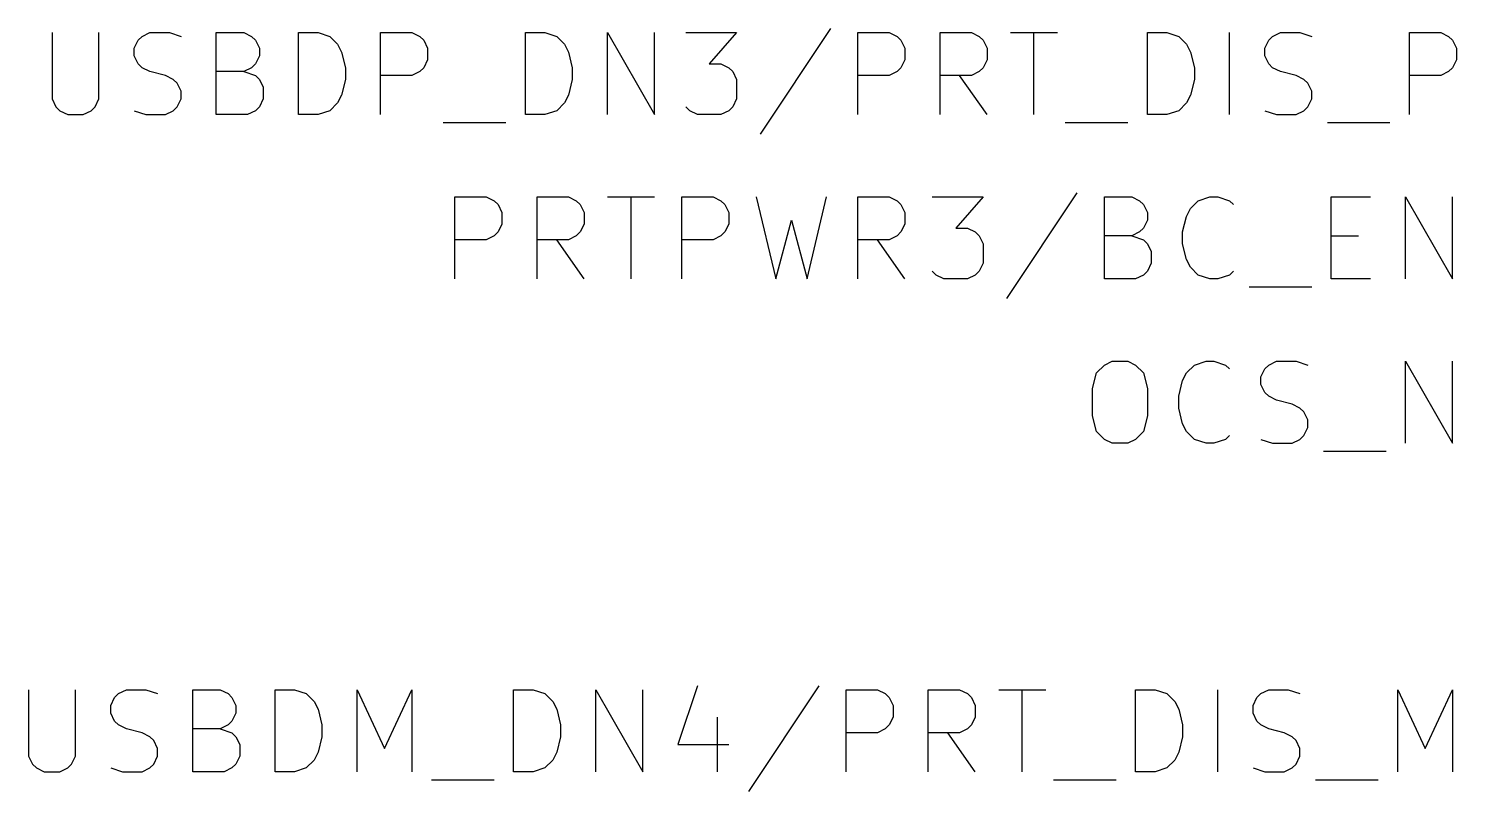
# Model space of a CAD drawing. Header units: millimetres. Extents: x 10 to 287, y -200 to -10.
# Drawn here: x 186.28 to 208.35, y -124.08 to -112.29 of the extents above; entities that cross this region are included whole.
import ezdxf

# ---------------------------------------------------------------- set-up
doc = ezdxf.new("R2010")
doc.units = ezdxf.units.MM
doc.layers.add('GREENSIXTYFIVE', color=129, linetype='CONTINUOUS')

msp = doc.modelspace()

# ---------------------------------------------------------------- linework, layer by layer
at = {"layer": 'GREENSIXTYFIVE', "linetype": 'CONTINUOUS'}
for p, q in [((186.6416, -112.3475), (186.6416, -113.3756)), ((186.6416, -112.3475), (186.6416, -113.3756)), ((187.3673, -113.3756), (187.3673, -112.3475)), ((187.3673, -113.3756), (187.3673, -112.3475)), ((188.0326, -112.408), (188.1536, -112.3475)), ((188.0326, -112.408), (188.1536, -112.3475)), ((188.1536, -112.3475), (188.4559, -112.3475)), ((188.1536, -112.3475), (188.4559, -112.3475)), ((188.4559, -112.3475), (188.6374, -112.408)), ((188.4559, -112.3475), (188.6374, -112.408)), ((189.1816, -113.6175), (189.1816, -112.3475)), ((189.1816, -112.3475), (189.605, -112.3475)), ((189.1816, -113.6175), (189.1816, -112.3475)), ((189.1816, -112.3475), (189.605, -112.3475)), ((189.605, -112.3475), (189.7259, -112.408)), ((189.605, -112.3475), (189.7259, -112.408)), ((190.4516, -113.6175), (190.4516, -112.3475)), ((190.4516, -112.3475), (190.754, -112.3475)), ((190.4516, -113.6175), (190.4516, -112.3475)), ((190.4516, -112.3475), (190.754, -112.3475)), ((190.754, -112.3475), (190.9354, -112.408)), ((190.754, -112.3475), (190.9354, -112.408)), ((191.7216, -113.6175), (191.7216, -112.3475)), ((191.7216, -112.3475), (192.2054, -112.3475)), ((191.7216, -113.6175), (191.7216, -112.3475)), ((191.7216, -112.3475), (192.2054, -112.3475)), ((192.2054, -112.3475), (192.3264, -112.408)), ((192.2054, -112.3475), (192.3264, -112.408)), ((193.9592, -113.6175), (193.9592, -112.3475)), ((193.9592, -112.3475), (194.2616, -112.3475)), ((193.9592, -113.6175), (193.9592, -112.3475)), ((193.9592, -112.3475), (194.2616, -112.3475)), ((194.2616, -112.3475), (194.443, -112.408)), ((194.2616, -112.3475), (194.443, -112.408)), ((195.2292, -113.6175), (195.2292, -112.3475)), ((195.2292, -112.3475), (195.9549, -113.6175)), ((195.2292, -113.6175), (195.2292, -112.3475)), ((195.2292, -112.3475), (195.9549, -113.6175)), ((195.9549, -113.6175), (195.9549, -112.3475)), ((195.9549, -113.6175), (195.9549, -112.3475)), ((196.4388, -112.3475), (197.225, -112.3475)), ((196.4388, -112.3475), (197.225, -112.3475)), ((197.225, -112.3475), (196.8016, -112.8313)), ((197.225, -112.3475), (196.8016, -112.8313)), ((198.6764, -112.2871), (197.5878, -113.9199)), ((198.6764, -112.2871), (197.5878, -113.9199)), ((199.0997, -113.6175), (199.0997, -112.3475)), ((199.0997, -112.3475), (199.5835, -112.3475)), ((199.0997, -113.6175), (199.0997, -112.3475)), ((199.0997, -112.3475), (199.5835, -112.3475)), ((199.5835, -112.3475), (199.7045, -112.408)), ((199.5835, -112.3475), (199.7045, -112.408)), ((200.3697, -113.6175), (200.3697, -112.3475)), ((200.3697, -112.3475), (200.8535, -112.3475)), ((200.3697, -113.6175), (200.3697, -112.3475)), ((200.3697, -112.3475), (200.8535, -112.3475)), ((200.8535, -112.3475), (200.9745, -112.408)), ((200.8535, -112.3475), (200.9745, -112.408)), ((201.4583, -112.3475), (202.184, -112.3475)), ((201.4583, -112.3475), (202.184, -112.3475)), ((201.8212, -113.6175), (201.8212, -112.3475)), ((201.8212, -113.6175), (201.8212, -112.3475)), ((203.5749, -113.6175), (203.5749, -112.3475)), ((203.5749, -112.3475), (203.8773, -112.3475)), ((203.5749, -113.6175), (203.5749, -112.3475)), ((203.5749, -112.3475), (203.8773, -112.3475)), ((203.8773, -112.3475), (204.0587, -112.408)), ((203.8773, -112.3475), (204.0587, -112.408)), ((204.8449, -113.6175), (204.8449, -112.3475)), ((204.8449, -113.6175), (204.8449, -112.3475)), ((205.5102, -112.408), (205.6312, -112.3475)), ((205.5102, -112.408), (205.6312, -112.3475)), ((205.6312, -112.3475), (205.9335, -112.3475)), ((205.6312, -112.3475), (205.9335, -112.3475)), ((205.9335, -112.3475), (206.115, -112.408)), ((205.9335, -112.3475), (206.115, -112.408)), ((207.6268, -113.6175), (207.6268, -112.3475)), ((207.6268, -112.3475), (208.1106, -112.3475)), ((207.6268, -113.6175), (207.6268, -112.3475)), ((207.6268, -112.3475), (208.1106, -112.3475)), ((208.1106, -112.3475), (208.2316, -112.408)), ((208.1106, -112.3475), (208.2316, -112.408)), ((187.9117, -112.5894), (187.9721, -112.4685)), ((187.9117, -112.5894), (187.9721, -112.4685)), ((187.9721, -112.4685), (188.0326, -112.408)), ((187.9721, -112.4685), (188.0326, -112.408)), ((189.7259, -112.408), (189.7864, -112.4685)), ((189.7259, -112.408), (189.7864, -112.4685)), ((189.7864, -112.4685), (189.8469, -112.5894)), ((189.7864, -112.4685), (189.8469, -112.5894)), ((190.9354, -112.408), (191.0564, -112.529)), ((190.9354, -112.408), (191.0564, -112.529)), ((191.0564, -112.529), (191.1169, -112.6499)), ((191.0564, -112.529), (191.1169, -112.6499)), ((192.3264, -112.408), (192.3869, -112.4685)), ((192.3264, -112.408), (192.3869, -112.4685)), ((192.3869, -112.4685), (192.4473, -112.5894)), ((192.3869, -112.4685), (192.4473, -112.5894)), ((194.443, -112.408), (194.564, -112.529)), ((194.443, -112.408), (194.564, -112.529)), ((194.564, -112.529), (194.6245, -112.6499)), ((194.564, -112.529), (194.6245, -112.6499)), ((199.7045, -112.408), (199.765, -112.4685)), ((199.7045, -112.408), (199.765, -112.4685)), ((199.765, -112.4685), (199.8254, -112.5894)), ((199.765, -112.4685), (199.8254, -112.5894)), ((200.9745, -112.408), (201.035, -112.4685)), ((200.9745, -112.408), (201.035, -112.4685)), ((201.035, -112.4685), (201.0954, -112.5894)), ((201.035, -112.4685), (201.0954, -112.5894)), ((204.0587, -112.408), (204.1797, -112.529)), ((204.0587, -112.408), (204.1797, -112.529)), ((204.1797, -112.529), (204.2402, -112.6499)), ((204.1797, -112.529), (204.2402, -112.6499)), ((205.3893, -112.5894), (205.4497, -112.4685)), ((205.3893, -112.5894), (205.4497, -112.4685)), ((205.4497, -112.4685), (205.5102, -112.408)), ((205.4497, -112.4685), (205.5102, -112.408)), ((208.2316, -112.408), (208.2921, -112.4685)), ((208.2316, -112.408), (208.2921, -112.4685)), ((208.2921, -112.4685), (208.3525, -112.5894)), ((208.2921, -112.4685), (208.3525, -112.5894)), ((187.9117, -112.7104), (187.9117, -112.5894)), ((187.9117, -112.7104), (187.9117, -112.5894)), ((187.9721, -112.8313), (187.9117, -112.7104)), ((187.9721, -112.8313), (187.9117, -112.7104)), ((189.8469, -112.7104), (189.7864, -112.8313)), ((189.8469, -112.7104), (189.7864, -112.8313)), ((189.8469, -112.5894), (189.8469, -112.7104)), ((189.8469, -112.5894), (189.8469, -112.7104)), ((191.1169, -112.6499), (191.1773, -112.8918)), ((191.1169, -112.6499), (191.1773, -112.8918)), ((192.4473, -112.7709), (192.3869, -112.8918)), ((192.4473, -112.7709), (192.3869, -112.8918)), ((192.4473, -112.5894), (192.4473, -112.7709)), ((192.4473, -112.5894), (192.4473, -112.7709)), ((194.6245, -112.6499), (194.6849, -112.8918)), ((194.6245, -112.6499), (194.6849, -112.8918)), ((199.8254, -112.7709), (199.765, -112.8918)), ((199.8254, -112.7709), (199.765, -112.8918)), ((199.8254, -112.5894), (199.8254, -112.7709)), ((199.8254, -112.5894), (199.8254, -112.7709)), ((201.0954, -112.7709), (201.035, -112.8918)), ((201.0954, -112.7709), (201.035, -112.8918)), ((201.0954, -112.5894), (201.0954, -112.7709)), ((201.0954, -112.5894), (201.0954, -112.7709)), ((204.2402, -112.6499), (204.3006, -112.8918)), ((204.2402, -112.6499), (204.3006, -112.8918)), ((205.3893, -112.7104), (205.3893, -112.5894)), ((205.3893, -112.7104), (205.3893, -112.5894)), ((205.4497, -112.8313), (205.3893, -112.7104)), ((205.4497, -112.8313), (205.3893, -112.7104)), ((208.3525, -112.7709), (208.2921, -112.8918)), ((208.3525, -112.7709), (208.2921, -112.8918)), ((208.3525, -112.5894), (208.3525, -112.7709)), ((208.3525, -112.5894), (208.3525, -112.7709)), ((188.0326, -112.8918), (187.9721, -112.8313)), ((188.0326, -112.8918), (187.9721, -112.8313)), ((188.1536, -112.9523), (188.0326, -112.8918)), ((188.1536, -112.9523), (188.0326, -112.8918)), ((188.3955, -113.0128), (188.1536, -112.9523)), ((188.3955, -113.0128), (188.1536, -112.9523)), ((188.5164, -113.0732), (188.3955, -113.0128)), ((188.5164, -113.0732), (188.3955, -113.0128)), ((189.605, -112.9523), (189.1816, -112.9523)), ((189.605, -112.9523), (189.1816, -112.9523)), ((189.7259, -112.8918), (189.605, -112.9523)), ((189.7259, -112.8918), (189.605, -112.9523)), ((189.605, -112.9523), (189.7864, -113.0128)), ((189.605, -112.9523), (189.7864, -113.0128)), ((189.7864, -112.8313), (189.7259, -112.8918)), ((189.7864, -112.8313), (189.7259, -112.8918)), ((189.7864, -113.0128), (189.8469, -113.0732)), ((189.7864, -113.0128), (189.8469, -113.0732)), ((191.1773, -112.8918), (191.1773, -113.0732)), ((191.1773, -112.8918), (191.1773, -113.0732)), ((192.2054, -113.0128), (191.7216, -113.0128)), ((192.2054, -113.0128), (191.7216, -113.0128)), ((192.3264, -112.9523), (192.2054, -113.0128)), ((192.3264, -112.9523), (192.2054, -113.0128)), ((192.3869, -112.8918), (192.3264, -112.9523)), ((192.3869, -112.8918), (192.3264, -112.9523)), ((194.6849, -112.8918), (194.6849, -113.0732)), ((194.6849, -112.8918), (194.6849, -113.0732)), ((196.8016, -112.8313), (196.9831, -112.8313)), ((196.8016, -112.8313), (196.9831, -112.8313)), ((196.9831, -112.8313), (197.104, -112.8918)), ((196.9831, -112.8313), (197.104, -112.8918)), ((197.104, -112.8918), (197.1645, -112.9523)), ((197.104, -112.8918), (197.1645, -112.9523)), ((197.1645, -112.9523), (197.225, -113.0732)), ((197.1645, -112.9523), (197.225, -113.0732)), ((199.5835, -113.0128), (199.0997, -113.0128)), ((199.5835, -113.0128), (199.0997, -113.0128)), ((199.7045, -112.9523), (199.5835, -113.0128)), ((199.7045, -112.9523), (199.5835, -113.0128)), ((199.765, -112.8918), (199.7045, -112.9523)), ((199.765, -112.8918), (199.7045, -112.9523)), ((200.8535, -113.0128), (200.3697, -113.0128)), ((200.8535, -113.0128), (200.3697, -113.0128)), ((201.0954, -113.6175), (200.6721, -113.0128)), ((201.0954, -113.6175), (200.6721, -113.0128)), ((200.9745, -112.9523), (200.8535, -113.0128)), ((200.9745, -112.9523), (200.8535, -113.0128)), ((201.035, -112.8918), (200.9745, -112.9523)), ((201.035, -112.8918), (200.9745, -112.9523)), ((204.3006, -112.8918), (204.3006, -113.0732)), ((204.3006, -112.8918), (204.3006, -113.0732)), ((205.5102, -112.8918), (205.4497, -112.8313)), ((205.5102, -112.8918), (205.4497, -112.8313)), ((205.6312, -112.9523), (205.5102, -112.8918)), ((205.6312, -112.9523), (205.5102, -112.8918)), ((205.8731, -113.0128), (205.6312, -112.9523)), ((205.8731, -113.0128), (205.6312, -112.9523)), ((205.994, -113.0732), (205.8731, -113.0128)), ((205.994, -113.0732), (205.8731, -113.0128)), ((208.1106, -113.0128), (207.6268, -113.0128)), ((208.1106, -113.0128), (207.6268, -113.0128)), ((208.2316, -112.9523), (208.1106, -113.0128)), ((208.2316, -112.9523), (208.1106, -113.0128)), ((208.2921, -112.8918), (208.2316, -112.9523)), ((208.2921, -112.8918), (208.2316, -112.9523)), ((188.5769, -113.1337), (188.5164, -113.0732)), ((188.5769, -113.1337), (188.5164, -113.0732)), ((188.6374, -113.2547), (188.5769, -113.1337)), ((188.6374, -113.2547), (188.5769, -113.1337)), ((189.8469, -113.0732), (189.9073, -113.1942)), ((189.8469, -113.0732), (189.9073, -113.1942)), ((189.9073, -113.1942), (189.9073, -113.3756)), ((189.9073, -113.1942), (189.9073, -113.3756)), ((191.1773, -113.0732), (191.1169, -113.3151)), ((191.1773, -113.0732), (191.1169, -113.3151)), ((194.6849, -113.0732), (194.6245, -113.3151)), ((194.6849, -113.0732), (194.6245, -113.3151)), ((197.225, -113.0732), (197.225, -113.3756)), ((197.225, -113.0732), (197.225, -113.3756)), ((204.3006, -113.0732), (204.2402, -113.3151)), ((204.3006, -113.0732), (204.2402, -113.3151)), ((206.0545, -113.1337), (205.994, -113.0732)), ((206.0545, -113.1337), (205.994, -113.0732)), ((206.115, -113.2547), (206.0545, -113.1337)), ((206.115, -113.2547), (206.0545, -113.1337)), ((186.6416, -113.3756), (186.7021, -113.4966)), ((186.6416, -113.3756), (186.7021, -113.4966)), ((187.3069, -113.4966), (187.3673, -113.3756)), ((187.3069, -113.4966), (187.3673, -113.3756)), ((188.5769, -113.4966), (188.6374, -113.3756)), ((188.5769, -113.4966), (188.6374, -113.3756)), ((188.6374, -113.3756), (188.6374, -113.2547)), ((188.6374, -113.3756), (188.6374, -113.2547)), ((189.9073, -113.3756), (189.8469, -113.4966)), ((189.9073, -113.3756), (189.8469, -113.4966)), ((191.0564, -113.4361), (190.9354, -113.5571)), ((191.0564, -113.4361), (190.9354, -113.5571)), ((191.1169, -113.3151), (191.0564, -113.4361)), ((191.1169, -113.3151), (191.0564, -113.4361)), ((194.564, -113.4361), (194.443, -113.5571)), ((194.564, -113.4361), (194.443, -113.5571)), ((194.6245, -113.3151), (194.564, -113.4361)), ((194.6245, -113.3151), (194.564, -113.4361)), ((197.225, -113.3756), (197.1645, -113.4966)), ((197.225, -113.3756), (197.1645, -113.4966)), ((204.1797, -113.4361), (204.0587, -113.5571)), ((204.1797, -113.4361), (204.0587, -113.5571)), ((204.2402, -113.3151), (204.1797, -113.4361)), ((204.2402, -113.3151), (204.1797, -113.4361)), ((206.0545, -113.4966), (206.115, -113.3756)), ((206.0545, -113.4966), (206.115, -113.3756)), ((206.115, -113.3756), (206.115, -113.2547)), ((206.115, -113.3756), (206.115, -113.2547)), ((186.7021, -113.4966), (186.7626, -113.5571)), ((186.7021, -113.4966), (186.7626, -113.5571)), ((186.7626, -113.5571), (186.8835, -113.6175)), ((186.7626, -113.5571), (186.8835, -113.6175)), ((186.8835, -113.6175), (187.1254, -113.6175)), ((186.8835, -113.6175), (187.1254, -113.6175)), ((187.1254, -113.6175), (187.2464, -113.5571)), ((187.1254, -113.6175), (187.2464, -113.5571)), ((187.2464, -113.5571), (187.3069, -113.4966)), ((187.2464, -113.5571), (187.3069, -113.4966)), ((187.9117, -113.5571), (188.0931, -113.6175)), ((187.9117, -113.5571), (188.0931, -113.6175)), ((188.0931, -113.6175), (188.3955, -113.6175)), ((188.0931, -113.6175), (188.3955, -113.6175)), ((188.3955, -113.6175), (188.5164, -113.5571)), ((188.3955, -113.6175), (188.5164, -113.5571)), ((188.5164, -113.5571), (188.5769, -113.4966)), ((188.5164, -113.5571), (188.5769, -113.4966)), ((189.6654, -113.6175), (189.1816, -113.6175)), ((189.6654, -113.6175), (189.1816, -113.6175)), ((189.7864, -113.5571), (189.6654, -113.6175)), ((189.7864, -113.5571), (189.6654, -113.6175)), ((189.8469, -113.4966), (189.7864, -113.5571)), ((189.8469, -113.4966), (189.7864, -113.5571)), ((190.754, -113.6175), (190.4516, -113.6175)), ((190.754, -113.6175), (190.4516, -113.6175)), ((190.9354, -113.5571), (190.754, -113.6175)), ((190.9354, -113.5571), (190.754, -113.6175)), ((194.2616, -113.6175), (193.9592, -113.6175)), ((194.2616, -113.6175), (193.9592, -113.6175)), ((194.443, -113.5571), (194.2616, -113.6175)), ((194.443, -113.5571), (194.2616, -113.6175)), ((196.4993, -113.5571), (196.4388, -113.4966)), ((196.4993, -113.5571), (196.4388, -113.4966)), ((196.6202, -113.6175), (196.4993, -113.5571)), ((196.6202, -113.6175), (196.4993, -113.5571)), ((196.9831, -113.6175), (196.6202, -113.6175)), ((196.9831, -113.6175), (196.6202, -113.6175)), ((197.104, -113.5571), (196.9831, -113.6175)), ((197.104, -113.5571), (196.9831, -113.6175)), ((197.1645, -113.4966), (197.104, -113.5571)), ((197.1645, -113.4966), (197.104, -113.5571)), ((203.8773, -113.6175), (203.5749, -113.6175)), ((203.8773, -113.6175), (203.5749, -113.6175)), ((204.0587, -113.5571), (203.8773, -113.6175)), ((204.0587, -113.5571), (203.8773, -113.6175)), ((205.3893, -113.5571), (205.5707, -113.6175)), ((205.3893, -113.5571), (205.5707, -113.6175)), ((205.5707, -113.6175), (205.8731, -113.6175)), ((205.5707, -113.6175), (205.8731, -113.6175)), ((205.8731, -113.6175), (205.994, -113.5571)), ((205.8731, -113.6175), (205.994, -113.5571)), ((205.994, -113.5571), (206.0545, -113.4966)), ((205.994, -113.5571), (206.0545, -113.4966)), ((192.6893, -113.7385), (193.6569, -113.7385)), ((192.6893, -113.7385), (193.6569, -113.7385)), ((202.305, -113.7385), (203.2726, -113.7385)), ((202.305, -113.7385), (203.2726, -113.7385)), ((206.3569, -113.7385), (207.3245, -113.7385)), ((206.3569, -113.7385), (207.3245, -113.7385)), ((192.8707, -116.1575), (192.8707, -114.8875)), ((192.8707, -114.8875), (193.3545, -114.8875)), ((192.8707, -116.1575), (192.8707, -114.8875)), ((192.8707, -114.8875), (193.3545, -114.8875)), ((193.3545, -114.8875), (193.4755, -114.948)), ((193.3545, -114.8875), (193.4755, -114.948)), ((193.4755, -114.948), (193.536, -115.0085)), ((193.4755, -114.948), (193.536, -115.0085)), ((194.1407, -116.1575), (194.1407, -114.8875)), ((194.1407, -114.8875), (194.6245, -114.8875)), ((194.1407, -116.1575), (194.1407, -114.8875)), ((194.1407, -114.8875), (194.6245, -114.8875)), ((194.6245, -114.8875), (194.7455, -114.948)), ((194.6245, -114.8875), (194.7455, -114.948)), ((194.7455, -114.948), (194.806, -115.0085)), ((194.7455, -114.948), (194.806, -115.0085)), ((195.2293, -114.8875), (195.955, -114.8875)), ((195.2293, -114.8875), (195.955, -114.8875)), ((195.5922, -116.1575), (195.5922, -114.8875)), ((195.5922, -116.1575), (195.5922, -114.8875)), ((196.3783, -116.1575), (196.3783, -114.8875)), ((196.3783, -114.8875), (196.8621, -114.8875)), ((196.3783, -116.1575), (196.3783, -114.8875)), ((196.3783, -114.8875), (196.8621, -114.8875)), ((196.8621, -114.8875), (196.9831, -114.948)), ((196.8621, -114.8875), (196.9831, -114.948)), ((196.9831, -114.948), (197.0436, -115.0085)), ((196.9831, -114.948), (197.0436, -115.0085)), ((197.5274, -114.8875), (197.8298, -116.1575)), ((197.5274, -114.8875), (197.8298, -116.1575)), ((198.3136, -116.1575), (198.616, -114.8875)), ((198.3136, -116.1575), (198.616, -114.8875)), ((199.0997, -116.1575), (199.0997, -114.8875)), ((199.0997, -114.8875), (199.5835, -114.8875)), ((199.0997, -116.1575), (199.0997, -114.8875)), ((199.0997, -114.8875), (199.5835, -114.8875)), ((199.5835, -114.8875), (199.7045, -114.948)), ((199.5835, -114.8875), (199.7045, -114.948)), ((199.7045, -114.948), (199.765, -115.0085)), ((199.7045, -114.948), (199.765, -115.0085)), ((200.2488, -114.8875), (201.035, -114.8875)), ((200.2488, -114.8875), (201.035, -114.8875)), ((201.035, -114.8875), (200.6116, -115.3713)), ((201.035, -114.8875), (200.6116, -115.3713)), ((202.4864, -114.8271), (201.3978, -116.4599)), ((202.4864, -114.8271), (201.3978, -116.4599)), ((202.9097, -116.1575), (202.9097, -114.8875)), ((202.9097, -114.8875), (203.3331, -114.8875)), ((202.9097, -116.1575), (202.9097, -114.8875)), ((202.9097, -114.8875), (203.3331, -114.8875)), ((203.3331, -114.8875), (203.454, -114.948)), ((203.3331, -114.8875), (203.454, -114.948)), ((203.454, -114.948), (203.5145, -115.0085)), ((203.454, -114.948), (203.5145, -115.0085)), ((204.2402, -115.069), (204.3612, -114.948)), ((204.2402, -115.069), (204.3612, -114.948)), ((204.3612, -114.948), (204.5426, -114.8875)), ((204.3612, -114.948), (204.5426, -114.8875)), ((204.5426, -114.8875), (204.6635, -114.8875)), ((204.5426, -114.8875), (204.6635, -114.8875)), ((204.6635, -114.8875), (204.845, -114.948)), ((204.6635, -114.8875), (204.845, -114.948)), ((204.845, -114.948), (204.9054, -115.0085)), ((204.845, -114.948), (204.9054, -115.0085)), ((206.4173, -116.1575), (206.4173, -114.8875)), ((206.4173, -114.8875), (207.0221, -114.8875)), ((206.4173, -116.1575), (206.4173, -114.8875)), ((206.4173, -114.8875), (207.0221, -114.8875)), ((207.5663, -116.1575), (207.5663, -114.8875)), ((207.5663, -114.8875), (208.292, -116.1575)), ((207.5663, -116.1575), (207.5663, -114.8875)), ((207.5663, -114.8875), (208.292, -116.1575)), ((208.292, -116.1575), (208.292, -114.8875)), ((208.292, -116.1575), (208.292, -114.8875)), ((193.536, -115.0085), (193.5964, -115.1294)), ((193.536, -115.0085), (193.5964, -115.1294)), ((193.5964, -115.1294), (193.5964, -115.3109)), ((193.5964, -115.1294), (193.5964, -115.3109)), ((194.806, -115.0085), (194.8664, -115.1294)), ((194.806, -115.0085), (194.8664, -115.1294)), ((194.8664, -115.1294), (194.8664, -115.3109)), ((194.8664, -115.1294), (194.8664, -115.3109)), ((197.0436, -115.0085), (197.104, -115.1294)), ((197.0436, -115.0085), (197.104, -115.1294)), ((197.104, -115.1294), (197.104, -115.3109)), ((197.104, -115.1294), (197.104, -115.3109)), ((199.765, -115.0085), (199.8254, -115.1294)), ((199.765, -115.0085), (199.8254, -115.1294)), ((199.8254, -115.1294), (199.8254, -115.3109)), ((199.8254, -115.1294), (199.8254, -115.3109)), ((203.5145, -115.0085), (203.575, -115.1294)), ((203.5145, -115.0085), (203.575, -115.1294)), ((203.575, -115.1294), (203.575, -115.2504)), ((203.575, -115.1294), (203.575, -115.2504)), ((204.1193, -115.4318), (204.1797, -115.1899)), ((204.1193, -115.4318), (204.1797, -115.1899)), ((204.1797, -115.1899), (204.2402, -115.069)), ((204.1797, -115.1899), (204.2402, -115.069)), ((193.536, -115.4318), (193.4755, -115.4923)), ((193.536, -115.4318), (193.4755, -115.4923)), ((193.5964, -115.3109), (193.536, -115.4318)), ((193.5964, -115.3109), (193.536, -115.4318)), ((194.806, -115.4318), (194.7455, -115.4923)), ((194.806, -115.4318), (194.7455, -115.4923)), ((194.8664, -115.3109), (194.806, -115.4318)), ((194.8664, -115.3109), (194.806, -115.4318)), ((197.0436, -115.4318), (196.9831, -115.4923)), ((197.0436, -115.4318), (196.9831, -115.4923)), ((197.104, -115.3109), (197.0436, -115.4318)), ((197.104, -115.3109), (197.0436, -115.4318)), ((197.8298, -116.1575), (198.0717, -115.2504)), ((197.8298, -116.1575), (198.0717, -115.2504)), ((198.0717, -115.2504), (198.3136, -116.1575)), ((198.0717, -115.2504), (198.3136, -116.1575)), ((199.765, -115.4318), (199.7045, -115.4923)), ((199.765, -115.4318), (199.7045, -115.4923)), ((199.8254, -115.3109), (199.765, -115.4318)), ((199.8254, -115.3109), (199.765, -115.4318)), ((200.6116, -115.3713), (200.7931, -115.3713)), ((200.6116, -115.3713), (200.7931, -115.3713)), ((200.7931, -115.3713), (200.914, -115.4318)), ((200.7931, -115.3713), (200.914, -115.4318)), ((200.914, -115.4318), (200.9745, -115.4923)), ((200.914, -115.4318), (200.9745, -115.4923)), ((203.454, -115.4318), (203.3331, -115.4923)), ((203.454, -115.4318), (203.3331, -115.4923)), ((203.5145, -115.3713), (203.454, -115.4318)), ((203.5145, -115.3713), (203.454, -115.4318)), ((203.575, -115.2504), (203.5145, -115.3713)), ((203.575, -115.2504), (203.5145, -115.3713)), ((204.1193, -115.6132), (204.1193, -115.4318)), ((204.1193, -115.6132), (204.1193, -115.4318)), ((193.3545, -115.5528), (192.8707, -115.5528)), ((193.3545, -115.5528), (192.8707, -115.5528)), ((193.4755, -115.4923), (193.3545, -115.5528)), ((193.4755, -115.4923), (193.3545, -115.5528)), ((194.6245, -115.5528), (194.1407, -115.5528)), ((194.6245, -115.5528), (194.1407, -115.5528)), ((194.8664, -116.1575), (194.4431, -115.5528)), ((194.8664, -116.1575), (194.4431, -115.5528)), ((194.7455, -115.4923), (194.6245, -115.5528)), ((194.7455, -115.4923), (194.6245, -115.5528)), ((196.8621, -115.5528), (196.3783, -115.5528)), ((196.8621, -115.5528), (196.3783, -115.5528)), ((196.9831, -115.4923), (196.8621, -115.5528)), ((196.9831, -115.4923), (196.8621, -115.5528)), ((199.5835, -115.5528), (199.0997, -115.5528)), ((199.5835, -115.5528), (199.0997, -115.5528)), ((199.8254, -116.1575), (199.4021, -115.5528)), ((199.8254, -116.1575), (199.4021, -115.5528)), ((199.7045, -115.4923), (199.5835, -115.5528)), ((199.7045, -115.4923), (199.5835, -115.5528)), ((200.9745, -115.4923), (201.035, -115.6132)), ((200.9745, -115.4923), (201.035, -115.6132)), ((201.035, -115.6132), (201.035, -115.9156)), ((201.035, -115.6132), (201.035, -115.9156)), ((203.3331, -115.4923), (202.9097, -115.4923)), ((203.3331, -115.4923), (202.9097, -115.4923)), ((203.3331, -115.4923), (203.5145, -115.5528)), ((203.3331, -115.4923), (203.5145, -115.5528)), ((203.5145, -115.5528), (203.575, -115.6132)), ((203.5145, -115.5528), (203.575, -115.6132)), ((203.575, -115.6132), (203.6354, -115.7342)), ((203.575, -115.6132), (203.6354, -115.7342)), ((204.1797, -115.8551), (204.1193, -115.6132)), ((204.1797, -115.8551), (204.1193, -115.6132)), ((206.4173, -115.4923), (206.8407, -115.4923)), ((206.4173, -115.4923), (206.8407, -115.4923)), ((203.6354, -115.7342), (203.6354, -115.9156)), ((203.6354, -115.7342), (203.6354, -115.9156)), ((204.2402, -115.9761), (204.1797, -115.8551)), ((204.2402, -115.9761), (204.1797, -115.8551)), ((200.3093, -116.0971), (200.2488, -116.0366)), ((200.3093, -116.0971), (200.2488, -116.0366)), ((200.4302, -116.1575), (200.3093, -116.0971)), ((200.4302, -116.1575), (200.3093, -116.0971)), ((200.914, -116.0971), (200.7931, -116.1575)), ((200.914, -116.0971), (200.7931, -116.1575)), ((200.9745, -116.0366), (200.914, -116.0971)), ((200.9745, -116.0366), (200.914, -116.0971)), ((201.035, -115.9156), (200.9745, -116.0366)), ((201.035, -115.9156), (200.9745, -116.0366)), ((203.5145, -116.0971), (203.3935, -116.1575)), ((203.5145, -116.0971), (203.3935, -116.1575)), ((203.575, -116.0366), (203.5145, -116.0971)), ((203.575, -116.0366), (203.5145, -116.0971)), ((203.6354, -115.9156), (203.575, -116.0366)), ((203.6354, -115.9156), (203.575, -116.0366)), ((204.3612, -116.0971), (204.2402, -115.9761)), ((204.3612, -116.0971), (204.2402, -115.9761)), ((204.5426, -116.1575), (204.3612, -116.0971)), ((204.5426, -116.1575), (204.3612, -116.0971)), ((204.845, -116.0971), (204.6635, -116.1575)), ((204.845, -116.0971), (204.6635, -116.1575)), ((204.9054, -116.0366), (204.845, -116.0971)), ((204.9054, -116.0366), (204.845, -116.0971)), ((200.7931, -116.1575), (200.4302, -116.1575)), ((200.7931, -116.1575), (200.4302, -116.1575)), ((203.3935, -116.1575), (202.9097, -116.1575)), ((203.3935, -116.1575), (202.9097, -116.1575)), ((204.6635, -116.1575), (204.5426, -116.1575)), ((204.6635, -116.1575), (204.5426, -116.1575)), ((205.1474, -116.2785), (206.115, -116.2785)), ((205.1474, -116.2785), (206.115, -116.2785)), ((207.0221, -116.1575), (206.4173, -116.1575)), ((207.0221, -116.1575), (206.4173, -116.1575)), ((202.9097, -117.488), (203.0306, -117.4275)), ((202.9097, -117.488), (203.0306, -117.4275)), ((203.0306, -117.4275), (203.2725, -117.4275)), ((203.0306, -117.4275), (203.2725, -117.4275)), ((203.2725, -117.4275), (203.3935, -117.488)), ((203.2725, -117.4275), (203.3935, -117.488)), ((204.3007, -117.488), (204.4821, -117.4275)), ((204.3007, -117.488), (204.4821, -117.4275)), ((204.4821, -117.4275), (204.603, -117.4275)), ((204.4821, -117.4275), (204.603, -117.4275)), ((204.603, -117.4275), (204.7845, -117.488)), ((204.603, -117.4275), (204.7845, -117.488)), ((205.4497, -117.488), (205.5707, -117.4275)), ((205.4497, -117.488), (205.5707, -117.4275)), ((205.5707, -117.4275), (205.873, -117.4275)), ((205.5707, -117.4275), (205.873, -117.4275)), ((205.873, -117.4275), (206.0545, -117.488)), ((205.873, -117.4275), (206.0545, -117.488)), ((207.5663, -118.6975), (207.5663, -117.4275)), ((207.5663, -117.4275), (208.292, -118.6975)), ((207.5663, -118.6975), (207.5663, -117.4275)), ((207.5663, -117.4275), (208.292, -118.6975)), ((208.292, -118.6975), (208.292, -117.4275)), ((208.292, -118.6975), (208.292, -117.4275)), ((202.7283, -117.8509), (202.7887, -117.609)), ((202.7283, -117.8509), (202.7887, -117.609)), ((202.7887, -117.609), (202.9097, -117.488)), ((202.7887, -117.609), (202.9097, -117.488)), ((203.3935, -117.488), (203.5144, -117.609)), ((203.3935, -117.488), (203.5144, -117.609)), ((203.5144, -117.609), (203.5749, -117.8509)), ((203.5144, -117.609), (203.5749, -117.8509)), ((204.1192, -117.7299), (204.1797, -117.609)), ((204.1192, -117.7299), (204.1797, -117.609)), ((204.1797, -117.609), (204.3007, -117.488)), ((204.1797, -117.609), (204.3007, -117.488)), ((204.7845, -117.488), (204.8449, -117.5485)), ((204.7845, -117.488), (204.8449, -117.5485)), ((205.3288, -117.6694), (205.3892, -117.5485)), ((205.3288, -117.6694), (205.3892, -117.5485)), ((205.3892, -117.5485), (205.4497, -117.488)), ((205.3892, -117.5485), (205.4497, -117.488)), ((202.7283, -118.2742), (202.7283, -117.8509)), ((202.7283, -118.2742), (202.7283, -117.8509)), ((203.5749, -117.8509), (203.5749, -118.2742)), ((203.5749, -117.8509), (203.5749, -118.2742)), ((204.0588, -117.9718), (204.1192, -117.7299)), ((204.0588, -117.9718), (204.1192, -117.7299)), ((205.3288, -117.7904), (205.3288, -117.6694)), ((205.3288, -117.7904), (205.3288, -117.6694)), ((205.3892, -117.9113), (205.3288, -117.7904)), ((205.3892, -117.9113), (205.3288, -117.7904)), ((204.0588, -118.1532), (204.0588, -117.9718)), ((204.0588, -118.1532), (204.0588, -117.9718)), ((205.4497, -117.9718), (205.3892, -117.9113)), ((205.4497, -117.9718), (205.3892, -117.9113)), ((205.5707, -118.0323), (205.4497, -117.9718)), ((205.5707, -118.0323), (205.4497, -117.9718)), ((205.8126, -118.0928), (205.5707, -118.0323)), ((205.8126, -118.0928), (205.5707, -118.0323)), ((205.9335, -118.1532), (205.8126, -118.0928)), ((205.9335, -118.1532), (205.8126, -118.0928)), ((202.7887, -118.5161), (202.7283, -118.2742)), ((202.7887, -118.5161), (202.7283, -118.2742)), ((203.5749, -118.2742), (203.5144, -118.5161)), ((203.5749, -118.2742), (203.5144, -118.5161)), ((204.1192, -118.3951), (204.0588, -118.1532)), ((204.1192, -118.3951), (204.0588, -118.1532)), ((205.994, -118.2137), (205.9335, -118.1532)), ((205.994, -118.2137), (205.9335, -118.1532)), ((206.0545, -118.3347), (205.994, -118.2137)), ((206.0545, -118.3347), (205.994, -118.2137)), ((202.9097, -118.6371), (202.7887, -118.5161)), ((202.9097, -118.6371), (202.7887, -118.5161)), ((203.5144, -118.5161), (203.3935, -118.6371)), ((203.5144, -118.5161), (203.3935, -118.6371)), ((204.1797, -118.5161), (204.1192, -118.3951)), ((204.1797, -118.5161), (204.1192, -118.3951)), ((204.3007, -118.6371), (204.1797, -118.5161)), ((204.3007, -118.6371), (204.1797, -118.5161)), ((205.994, -118.5766), (206.0545, -118.4556)), ((205.994, -118.5766), (206.0545, -118.4556)), ((206.0545, -118.4556), (206.0545, -118.3347)), ((206.0545, -118.4556), (206.0545, -118.3347)), ((203.0306, -118.6975), (202.9097, -118.6371)), ((203.0306, -118.6975), (202.9097, -118.6371)), ((203.2725, -118.6975), (203.0306, -118.6975)), ((203.2725, -118.6975), (203.0306, -118.6975)), ((203.3935, -118.6371), (203.2725, -118.6975)), ((203.3935, -118.6371), (203.2725, -118.6975)), ((204.4821, -118.6975), (204.3007, -118.6371)), ((204.4821, -118.6975), (204.3007, -118.6371)), ((204.603, -118.6975), (204.4821, -118.6975)), ((204.603, -118.6975), (204.4821, -118.6975)), ((204.7845, -118.6371), (204.603, -118.6975)), ((204.7845, -118.6371), (204.603, -118.6975)), ((204.8449, -118.5766), (204.7845, -118.6371)), ((204.8449, -118.5766), (204.7845, -118.6371)), ((205.3288, -118.6371), (205.5102, -118.6975)), ((205.3288, -118.6371), (205.5102, -118.6975)), ((205.5102, -118.6975), (205.8126, -118.6975)), ((205.5102, -118.6975), (205.8126, -118.6975)), ((205.8126, -118.6975), (205.9335, -118.6371)), ((205.8126, -118.6975), (205.9335, -118.6371)), ((205.9335, -118.6371), (205.994, -118.5766)), ((205.9335, -118.6371), (205.994, -118.5766)), ((206.2964, -118.8185), (207.264, -118.8185)), ((206.2964, -118.8185), (207.264, -118.8185)), ((186.2788, -122.5075), (186.2788, -123.5356)), ((186.2788, -122.5075), (186.2788, -123.5356)), ((187.0045, -123.5356), (187.0045, -122.5075)), ((187.0045, -123.5356), (187.0045, -122.5075)), ((187.6698, -122.568), (187.7908, -122.5075)), ((187.6698, -122.568), (187.7908, -122.5075)), ((187.7908, -122.5075), (188.0931, -122.5075)), ((187.7908, -122.5075), (188.0931, -122.5075)), ((188.0931, -122.5075), (188.2746, -122.568)), ((188.0931, -122.5075), (188.2746, -122.568)), ((188.8188, -123.7775), (188.8188, -122.5075)), ((188.8188, -122.5075), (189.2422, -122.5075)), ((188.8188, -123.7775), (188.8188, -122.5075)), ((188.8188, -122.5075), (189.2422, -122.5075)), ((189.2422, -122.5075), (189.3631, -122.568)), ((189.2422, -122.5075), (189.3631, -122.568)), ((190.0888, -123.7775), (190.0888, -122.5075)), ((190.0888, -122.5075), (190.3912, -122.5075)), ((190.0888, -123.7775), (190.0888, -122.5075)), ((190.0888, -122.5075), (190.3912, -122.5075)), ((190.3912, -122.5075), (190.5726, -122.568)), ((190.3912, -122.5075), (190.5726, -122.568)), ((191.3588, -123.7775), (191.3588, -122.5075)), ((191.3588, -122.5075), (191.7822, -123.4147)), ((191.3588, -123.7775), (191.3588, -122.5075)), ((191.3588, -122.5075), (191.7822, -123.4147)), ((191.7822, -123.4147), (192.2055, -122.5075)), ((191.7822, -123.4147), (192.2055, -122.5075)), ((192.2055, -122.5075), (192.2055, -123.7775)), ((192.2055, -122.5075), (192.2055, -123.7775)), ((193.7778, -123.7775), (193.7778, -122.5075)), ((193.7778, -122.5075), (194.0802, -122.5075)), ((193.7778, -123.7775), (193.7778, -122.5075)), ((193.7778, -122.5075), (194.0802, -122.5075)), ((194.0802, -122.5075), (194.2616, -122.568)), ((194.0802, -122.5075), (194.2616, -122.568)), ((195.0478, -123.7775), (195.0478, -122.5075)), ((195.0478, -122.5075), (195.7735, -123.7775)), ((195.0478, -123.7775), (195.0478, -122.5075)), ((195.0478, -122.5075), (195.7735, -123.7775)), ((195.7735, -123.7775), (195.7735, -122.5075)), ((195.7735, -123.7775), (195.7735, -122.5075)), ((196.6202, -122.4471), (196.3179, -123.3542)), ((196.6202, -122.4471), (196.3179, -123.3542)), ((198.495, -122.4471), (197.4064, -124.0799)), ((198.495, -122.4471), (197.4064, -124.0799)), ((198.9183, -123.7775), (198.9183, -122.5075)), ((198.9183, -122.5075), (199.4021, -122.5075)), ((198.9183, -123.7775), (198.9183, -122.5075)), ((198.9183, -122.5075), (199.4021, -122.5075)), ((199.4021, -122.5075), (199.5231, -122.568)), ((199.4021, -122.5075), (199.5231, -122.568)), ((200.1883, -123.7775), (200.1883, -122.5075)), ((200.1883, -122.5075), (200.6721, -122.5075)), ((200.1883, -123.7775), (200.1883, -122.5075)), ((200.1883, -122.5075), (200.6721, -122.5075)), ((200.6721, -122.5075), (200.7931, -122.568)), ((200.6721, -122.5075), (200.7931, -122.568)), ((201.2769, -122.5075), (202.0026, -122.5075)), ((201.2769, -122.5075), (202.0026, -122.5075)), ((201.6398, -123.7775), (201.6398, -122.5075)), ((201.6398, -123.7775), (201.6398, -122.5075)), ((203.3935, -123.7775), (203.3935, -122.5075)), ((203.3935, -122.5075), (203.6959, -122.5075)), ((203.3935, -123.7775), (203.3935, -122.5075)), ((203.3935, -122.5075), (203.6959, -122.5075)), ((203.6959, -122.5075), (203.8773, -122.568)), ((203.6959, -122.5075), (203.8773, -122.568)), ((204.6635, -123.7775), (204.6635, -122.5075)), ((204.6635, -123.7775), (204.6635, -122.5075)), ((205.3288, -122.568), (205.4498, -122.5075)), ((205.3288, -122.568), (205.4498, -122.5075)), ((205.4498, -122.5075), (205.7521, -122.5075)), ((205.4498, -122.5075), (205.7521, -122.5075)), ((205.7521, -122.5075), (205.9336, -122.568)), ((205.7521, -122.5075), (205.9336, -122.568)), ((207.4454, -123.7775), (207.4454, -122.5075)), ((207.4454, -122.5075), (207.8688, -123.4147)), ((207.4454, -123.7775), (207.4454, -122.5075)), ((207.4454, -122.5075), (207.8688, -123.4147)), ((207.8688, -123.4147), (208.2921, -122.5075)), ((207.8688, -123.4147), (208.2921, -122.5075)), ((208.2921, -122.5075), (208.2921, -123.7775)), ((208.2921, -122.5075), (208.2921, -123.7775)), ((187.5489, -122.7494), (187.6093, -122.6285)), ((187.5489, -122.7494), (187.6093, -122.6285)), ((187.6093, -122.6285), (187.6698, -122.568)), ((187.6093, -122.6285), (187.6698, -122.568)), ((189.3631, -122.568), (189.4236, -122.6285)), ((189.3631, -122.568), (189.4236, -122.6285)), ((189.4236, -122.6285), (189.4841, -122.7494)), ((189.4236, -122.6285), (189.4841, -122.7494)), ((190.5726, -122.568), (190.6936, -122.689)), ((190.5726, -122.568), (190.6936, -122.689)), ((190.6936, -122.689), (190.7541, -122.8099)), ((190.6936, -122.689), (190.7541, -122.8099)), ((194.2616, -122.568), (194.3826, -122.689)), ((194.2616, -122.568), (194.3826, -122.689)), ((194.3826, -122.689), (194.4431, -122.8099)), ((194.3826, -122.689), (194.4431, -122.8099)), ((199.5231, -122.568), (199.5836, -122.6285)), ((199.5231, -122.568), (199.5836, -122.6285)), ((199.5836, -122.6285), (199.644, -122.7494)), ((199.5836, -122.6285), (199.644, -122.7494)), ((200.7931, -122.568), (200.8536, -122.6285)), ((200.7931, -122.568), (200.8536, -122.6285)), ((200.8536, -122.6285), (200.914, -122.7494)), ((200.8536, -122.6285), (200.914, -122.7494)), ((203.8773, -122.568), (203.9983, -122.689)), ((203.8773, -122.568), (203.9983, -122.689)), ((203.9983, -122.689), (204.0588, -122.8099)), ((203.9983, -122.689), (204.0588, -122.8099)), ((205.2079, -122.7494), (205.2683, -122.6285)), ((205.2079, -122.7494), (205.2683, -122.6285)), ((205.2683, -122.6285), (205.3288, -122.568)), ((205.2683, -122.6285), (205.3288, -122.568)), ((187.5489, -122.8704), (187.5489, -122.7494)), ((187.5489, -122.8704), (187.5489, -122.7494)), ((187.6093, -122.9913), (187.5489, -122.8704)), ((187.6093, -122.9913), (187.5489, -122.8704)), ((189.4841, -122.8704), (189.4236, -122.9913)), ((189.4841, -122.8704), (189.4236, -122.9913)), ((189.4841, -122.7494), (189.4841, -122.8704)), ((189.4841, -122.7494), (189.4841, -122.8704)), ((190.7541, -122.8099), (190.8145, -123.0518)), ((190.7541, -122.8099), (190.8145, -123.0518)), ((194.4431, -122.8099), (194.5035, -123.0518)), ((194.4431, -122.8099), (194.5035, -123.0518)), ((196.9226, -122.9309), (196.9226, -123.7775)), ((196.9226, -122.9309), (196.9226, -123.7775)), ((199.644, -122.9309), (199.5836, -123.0518)), ((199.644, -122.9309), (199.5836, -123.0518)), ((199.644, -122.7494), (199.644, -122.9309)), ((199.644, -122.7494), (199.644, -122.9309)), ((200.914, -122.9309), (200.8536, -123.0518)), ((200.914, -122.9309), (200.8536, -123.0518)), ((200.914, -122.7494), (200.914, -122.9309)), ((200.914, -122.7494), (200.914, -122.9309)), ((204.0588, -122.8099), (204.1192, -123.0518)), ((204.0588, -122.8099), (204.1192, -123.0518)), ((205.2079, -122.8704), (205.2079, -122.7494)), ((205.2079, -122.8704), (205.2079, -122.7494)), ((205.2683, -122.9913), (205.2079, -122.8704)), ((205.2683, -122.9913), (205.2079, -122.8704)), ((187.6698, -123.0518), (187.6093, -122.9913)), ((187.6698, -123.0518), (187.6093, -122.9913)), ((187.7908, -123.1123), (187.6698, -123.0518)), ((187.7908, -123.1123), (187.6698, -123.0518)), ((188.0327, -123.1728), (187.7908, -123.1123)), ((188.0327, -123.1728), (187.7908, -123.1123)), ((189.2422, -123.1123), (188.8188, -123.1123)), ((189.2422, -123.1123), (188.8188, -123.1123)), ((189.3631, -123.0518), (189.2422, -123.1123)), ((189.3631, -123.0518), (189.2422, -123.1123)), ((189.2422, -123.1123), (189.4236, -123.1728)), ((189.2422, -123.1123), (189.4236, -123.1728)), ((189.4236, -122.9913), (189.3631, -123.0518)), ((189.4236, -122.9913), (189.3631, -123.0518)), ((190.8145, -123.0518), (190.8145, -123.2332)), ((190.8145, -123.0518), (190.8145, -123.2332)), ((194.5035, -123.0518), (194.5035, -123.2332)), ((194.5035, -123.0518), (194.5035, -123.2332)), ((199.5231, -123.1123), (199.4021, -123.1728)), ((199.5231, -123.1123), (199.4021, -123.1728)), ((199.5836, -123.0518), (199.5231, -123.1123)), ((199.5836, -123.0518), (199.5231, -123.1123)), ((200.7931, -123.1123), (200.6721, -123.1728)), ((200.7931, -123.1123), (200.6721, -123.1728)), ((200.8536, -123.0518), (200.7931, -123.1123)), ((200.8536, -123.0518), (200.7931, -123.1123)), ((204.1192, -123.0518), (204.1192, -123.2332)), ((204.1192, -123.0518), (204.1192, -123.2332)), ((205.3288, -123.0518), (205.2683, -122.9913)), ((205.3288, -123.0518), (205.2683, -122.9913)), ((205.4498, -123.1123), (205.3288, -123.0518)), ((205.4498, -123.1123), (205.3288, -123.0518)), ((205.6917, -123.1728), (205.4498, -123.1123)), ((205.6917, -123.1728), (205.4498, -123.1123)), ((188.1536, -123.2332), (188.0327, -123.1728)), ((188.1536, -123.2332), (188.0327, -123.1728)), ((188.2141, -123.2937), (188.1536, -123.2332)), ((188.2141, -123.2937), (188.1536, -123.2332)), ((188.2746, -123.4147), (188.2141, -123.2937)), ((188.2746, -123.4147), (188.2141, -123.2937)), ((189.4236, -123.1728), (189.4841, -123.2332)), ((189.4236, -123.1728), (189.4841, -123.2332)), ((189.4841, -123.2332), (189.5445, -123.3542)), ((189.4841, -123.2332), (189.5445, -123.3542)), ((189.5445, -123.3542), (189.5445, -123.5356)), ((189.5445, -123.3542), (189.5445, -123.5356)), ((190.8145, -123.2332), (190.7541, -123.4751)), ((190.8145, -123.2332), (190.7541, -123.4751)), ((194.5035, -123.2332), (194.4431, -123.4751)), ((194.5035, -123.2332), (194.4431, -123.4751)), ((196.3179, -123.3542), (197.104, -123.3542)), ((196.3179, -123.3542), (197.104, -123.3542)), ((199.4021, -123.1728), (198.9183, -123.1728)), ((199.4021, -123.1728), (198.9183, -123.1728)), ((200.6721, -123.1728), (200.1883, -123.1728)), ((200.6721, -123.1728), (200.1883, -123.1728)), ((200.914, -123.7775), (200.4907, -123.1728)), ((200.914, -123.7775), (200.4907, -123.1728)), ((204.1192, -123.2332), (204.0588, -123.4751)), ((204.1192, -123.2332), (204.0588, -123.4751)), ((205.8126, -123.2332), (205.6917, -123.1728)), ((205.8126, -123.2332), (205.6917, -123.1728)), ((205.8731, -123.2937), (205.8126, -123.2332)), ((205.8731, -123.2937), (205.8126, -123.2332)), ((205.9336, -123.4147), (205.8731, -123.2937)), ((205.9336, -123.4147), (205.8731, -123.2937)), ((186.2788, -123.5356), (186.3393, -123.6566)), ((186.2788, -123.5356), (186.3393, -123.6566)), ((186.9441, -123.6566), (187.0045, -123.5356)), ((186.9441, -123.6566), (187.0045, -123.5356)), ((188.2141, -123.6566), (188.2746, -123.5356)), ((188.2141, -123.6566), (188.2746, -123.5356)), ((188.2746, -123.5356), (188.2746, -123.4147)), ((188.2746, -123.5356), (188.2746, -123.4147)), ((189.5445, -123.5356), (189.4841, -123.6566)), ((189.5445, -123.5356), (189.4841, -123.6566)), ((190.6936, -123.5961), (190.5726, -123.7171)), ((190.6936, -123.5961), (190.5726, -123.7171)), ((190.7541, -123.4751), (190.6936, -123.5961)), ((190.7541, -123.4751), (190.6936, -123.5961)), ((194.3826, -123.5961), (194.2616, -123.7171)), ((194.3826, -123.5961), (194.2616, -123.7171)), ((194.4431, -123.4751), (194.3826, -123.5961)), ((194.4431, -123.4751), (194.3826, -123.5961)), ((203.9983, -123.5961), (203.8773, -123.7171)), ((203.9983, -123.5961), (203.8773, -123.7171)), ((204.0588, -123.4751), (203.9983, -123.5961)), ((204.0588, -123.4751), (203.9983, -123.5961)), ((205.8731, -123.6566), (205.9336, -123.5356)), ((205.8731, -123.6566), (205.9336, -123.5356)), ((205.9336, -123.5356), (205.9336, -123.4147)), ((205.9336, -123.5356), (205.9336, -123.4147)), ((186.3393, -123.6566), (186.3998, -123.7171)), ((186.3393, -123.6566), (186.3998, -123.7171)), ((186.3998, -123.7171), (186.5207, -123.7775)), ((186.3998, -123.7171), (186.5207, -123.7775)), ((186.5207, -123.7775), (186.7626, -123.7775)), ((186.5207, -123.7775), (186.7626, -123.7775)), ((186.7626, -123.7775), (186.8836, -123.7171)), ((186.7626, -123.7775), (186.8836, -123.7171)), ((186.8836, -123.7171), (186.9441, -123.6566)), ((186.8836, -123.7171), (186.9441, -123.6566)), ((187.5489, -123.7171), (187.7303, -123.7775)), ((187.5489, -123.7171), (187.7303, -123.7775)), ((187.7303, -123.7775), (188.0327, -123.7775)), ((187.7303, -123.7775), (188.0327, -123.7775)), ((188.0327, -123.7775), (188.1536, -123.7171)), ((188.0327, -123.7775), (188.1536, -123.7171)), ((188.1536, -123.7171), (188.2141, -123.6566)), ((188.1536, -123.7171), (188.2141, -123.6566)), ((189.3026, -123.7775), (188.8188, -123.7775)), ((189.3026, -123.7775), (188.8188, -123.7775)), ((189.4236, -123.7171), (189.3026, -123.7775)), ((189.4236, -123.7171), (189.3026, -123.7775)), ((189.4841, -123.6566), (189.4236, -123.7171)), ((189.4841, -123.6566), (189.4236, -123.7171)), ((190.3912, -123.7775), (190.0888, -123.7775)), ((190.3912, -123.7775), (190.0888, -123.7775)), ((190.5726, -123.7171), (190.3912, -123.7775)), ((190.5726, -123.7171), (190.3912, -123.7775)), ((194.0802, -123.7775), (193.7778, -123.7775)), ((194.0802, -123.7775), (193.7778, -123.7775)), ((194.2616, -123.7171), (194.0802, -123.7775)), ((194.2616, -123.7171), (194.0802, -123.7775)), ((203.6959, -123.7775), (203.3935, -123.7775)), ((203.6959, -123.7775), (203.3935, -123.7775)), ((203.8773, -123.7171), (203.6959, -123.7775)), ((203.8773, -123.7171), (203.6959, -123.7775)), ((205.2079, -123.7171), (205.3893, -123.7775)), ((205.2079, -123.7171), (205.3893, -123.7775)), ((205.3893, -123.7775), (205.6917, -123.7775)), ((205.3893, -123.7775), (205.6917, -123.7775)), ((205.6917, -123.7775), (205.8126, -123.7171)), ((205.6917, -123.7775), (205.8126, -123.7171)), ((205.8126, -123.7171), (205.8731, -123.6566)), ((205.8126, -123.7171), (205.8731, -123.6566)), ((192.5079, -123.8985), (193.4755, -123.8985)), ((192.5079, -123.8985), (193.4755, -123.8985)), ((202.1236, -123.8985), (203.0912, -123.8985)), ((202.1236, -123.8985), (203.0912, -123.8985)), ((206.1755, -123.8985), (207.1431, -123.8985)), ((206.1755, -123.8985), (207.1431, -123.8985))]:
    msp.add_line(p, q, dxfattribs=at)

doc.saveas('drawing.dxf')
